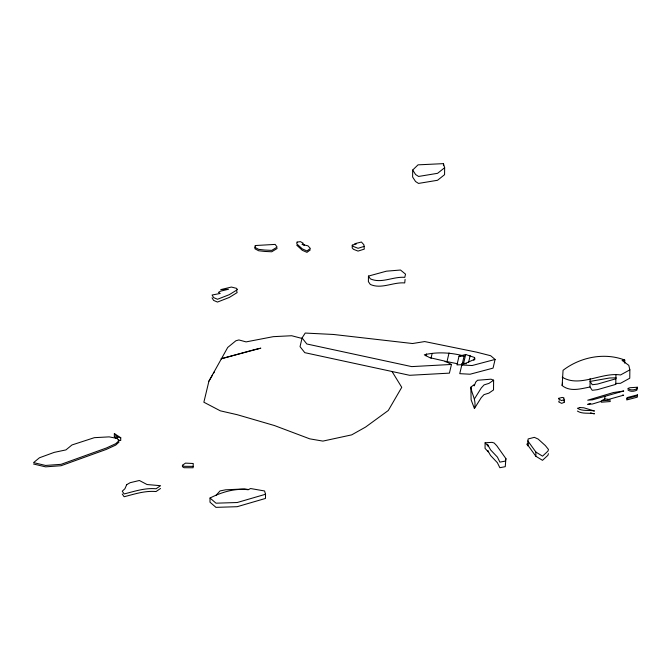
<?xml version="1.0" encoding="UTF-8"?>
<svg xmlns="http://www.w3.org/2000/svg" width="671" height="671" viewBox="0 0 671 671"><rect width="100%" height="100%" fill="white"/><g stroke="black" fill="none" stroke-linecap="round" stroke-linejoin="round"><path stroke-width="1.01" d="M116.049 438.457L114.322 436.385L114.355 433.6L120.755 437.744L120.721 440.528L118.079 440.008M117.215 438.448L109.18 436.871L94.376 437.668L71.973 444.957L65.926 449.905L54.192 452.38L39.438 457.781L33.567 462.629L45.553 465.448L61.078 464.332L106.362 448.002L115.722 443.707L119.069 440.662L117.215 438.448L117.232 437.056L114.355 433.6M182.437 465.271L182.428 466.664L184.039 467.712L193.122 467.762L193.24 463.502L185.481 463.124L182.437 465.271L184.055 466.311L193.139 466.37M210.031 498.016L209.989 502.202L215.953 507.36L237.173 506.697L265.481 498.444L265.523 494.267L264.584 490.971L250.593 488.538L248.085 489.738C235.018 488.06 221.631 492.137 210.031 498.016L215.995 503.183L237.224 502.52L265.523 494.267M352.241 245.158L352.208 247.943L353.441 249.302L358.046 251.088L364.286 249.126L363.9 244.764L361.417 242.03L354.875 243.665L356.444 243.783L352.241 245.158L353.474 246.517L358.071 248.295L364.319 246.341M368.454 276.091L370.375 278.868C381.531 283.875 393.164 276.36 404.781 277.358L405.536 274.154L400.495 270.027L386.429 271.176L368.454 276.091L368.396 281.669L370.317 284.445C381.472 289.453 393.114 281.937 404.722 282.936L405.091 279.404M412.69 170.04L412.623 177.01L415.542 181.514L418.511 183.418L437.526 180.281L444.571 174.678L444.647 167.708L443.481 163.64L418.041 164.848L412.69 170.04L415.617 174.552L418.587 176.448L437.601 173.311L444.647 167.708M443.456 165.628L443.481 163.64M470.874 387.175L471.117 399.832L474.422 408.522L481.25 397.609L484.009 394.632L488.832 393.156L493.52 389.943L493.621 380.189L491.004 379.182L477.526 380.264L475.823 381.95L474.187 385.859L474.12 384.626L470.874 387.175C471.856 394.54 476.729 400.654 474.422 408.522M487.842 450.669L490.526 455.458L497.379 462.705L499.845 467.704L505.246 466.689L505.917 458.637L496.733 445.703L494.158 443.003L492.036 442.348L485.108 442.793L485.049 448.362L488.211 451.851L487.666 450.535M527.775 445.058L528.094 438.968L534.359 437.349L538.142 439.06L545.338 445.561L548.475 449.461L547.955 451.113L542.545 456.146L535.911 452.086L527.817 440.872M548.433 453.646L547.905 455.299L542.503 460.323L535.869 456.272L535.911 452.086M624.76 360.059L622.067 360.411L628.802 365.343L629.859 369.847L629.767 378.209L620.474 383.317L615.852 383.418L615.777 384.374L597.475 389.65L592.241 390.304L590.019 387.008C580.818 388.719 570.258 392.158 562.147 385.565L563.053 370.3C580.239 357.115 604.345 352.216 624.76 360.059L624.735 363.187M590.019 387.008L590.103 378.645M604.797 399.027L607.75 399.186L610.358 400.142L601.266 400.822L604.797 399.027L604.831 396.242M615.777 384.374L615.936 375.055M528.052 443.154L527.658 445.829L526.97 443.934L535.869 456.272M562.147 385.565L562.533 383.024M255.248 246.928L254.888 248.765L258.603 250.744L264.684 251.432L271.721 251.776L277.115 248.505M302.084 337.958L300.038 346.647L304.777 352.661L409.629 375.299L449.411 373.135L451.466 364.454L445.192 361.208L429.742 357.643L424.273 354.808C437.165 351.646 451.281 352.611 464.131 356.007L462.084 364.689L456.968 364.907L459.014 356.226L465.682 354.481L474.573 357.509L474.967 359.144L461.807 364.99L459.752 373.672L470.094 374.217L493.042 368.127L495.097 359.446L490.652 355.722L476.527 352.132L424.701 341.564L412.548 343.527L333.479 334.468L305.204 333.059L302.084 337.958L306.823 343.98L411.684 366.609L451.466 364.454M425.959 355.823L426.412 353.894M430.992 358.331L432.132 353.508M445.007 361.686L447.003 361.619L449.05 352.938M461.656 363.682L463.636 363.17L465.682 354.481M468.576 362.382L470.17 355.622M473.885 360.402L474.573 357.509M302.235 338.503L291.675 335.735L273.282 336.666L246.098 341.891L238.884 339.945L235.89 340.767L227.721 347.444L208.916 381.17L203.867 402.223L220.348 410.837L237.266 414.72L274.473 425.557L309.767 438.851L322.894 441.099L351.696 434.867L365.561 427.083L388.291 410.493L401.753 387.326L392.208 371.784M505.917 458.637L505.305 461.111L499.903 462.126L497.437 457.127L490.585 449.88L487.456 444.303L488.27 446.274L485.108 442.793M637.282 388.626L636.821 390.203C634.036 391.52 630.363 391.965 627.821 389.876M627.083 398.985L626.714 399.933L637.274 397.182L637.299 396.444M208.916 381.17L212.38 375.257M213.361 373.571L214.351 371.885M474.523 398.759L481.359 387.855L484.11 384.877L488.933 383.401L493.621 380.189M215.852 495.525L220.046 490.92L225.607 489.813L244.747 488.916L248.639 489.595M119.052 442.055L115.714 445.099L106.345 449.402L61.069 465.724L45.536 466.848L33.55 464.022M310.346 249.855L306.957 252.355L302.285 250.291L296.75 245.209M160.528 488.48L156.049 491.549C144.928 490.551 134.72 494.066 124.101 496.741L122.231 493.982M559.27 400.772L558.683 401.879L561.635 403.363L564.563 402.197L564.043 401.535M629.859 369.847L620.558 374.955C601.224 372.011 580.012 387.897 562.239 377.203M601.166 401.342L592.56 403.984L587.67 404.378L590.631 403.506M495.097 359.446L472.141 365.527L461.807 364.99M607.758 399.656L623.619 395.194L622.604 395.051M610.342 401.535L601.258 402.214M459.014 356.226L464.131 356.007M117.232 437.056L120.755 437.744M447.003 361.619L457.731 363.808M592.996 413.495L594.439 413.789C588.895 412.556 582.294 414.301 577.412 411.063M563.883 400.654L564.496 400.805L563.959 400.478M463.636 363.17L466.328 363.85M590.497 412.891L592.267 413.344M114.322 436.385L115.924 437.425M212.044 297.807L213.596 300.39L217.471 302.059L229.306 297.438L237.148 292.59L236.704 291.197M558.767 398.314L558.717 399.094L561.669 400.579L564.596 399.404L563.64 398.49L563.908 397.869L562.197 397.433L558.767 398.314M615.911 377.848L615.835 378.796L597.534 384.072L592.3 384.735L590.077 381.43L609.612 377.983L615.911 377.848M637.45 394.884L637.282 395.789L626.722 398.54L627.1 397.593L637.45 394.884M297.085 242.097L296.767 243.816L302.302 248.899L306.974 250.954L310.363 248.463L307.955 245.812L302.051 244.479L303.158 243.212L300.415 241.635L297.085 242.097M255.265 245.536L254.905 247.373L258.62 249.352L264.693 250.04L271.738 250.384L277.123 247.113L275.169 244.403L255.265 245.536M637.299 387.234L636.829 388.811C634.045 390.119 630.371 390.572 627.838 388.484L629.96 387.729L637.299 387.234M126.702 484.68L124.907 488.748L122.265 491.189L124.135 493.957C134.754 491.281 144.953 487.767 156.075 488.765L160.562 485.695L147.033 484.529L139.367 480.495L130.157 482.692L126.702 484.68M303.418 244.286L304.315 245.276L303.418 244.286M237.182 289.805L229.331 294.653L217.505 299.266L213.621 297.605L212.078 295.022L220.205 293.462L218.444 292.397L220.524 291.155L228.501 289.251L220.742 289.612L231.403 287.045L236.737 288.404L237.182 289.805M623.661 391.017L592.602 399.799L587.712 400.201L613.386 392.543L623.661 391.017M254.284 349.683L221.069 358.809L260.826 348.165L254.284 349.683M580.121 407.574L577.437 408.278C582.319 411.516 588.92 409.763 594.472 411.004L583.795 407.783L580.121 407.574"/></g></svg>
